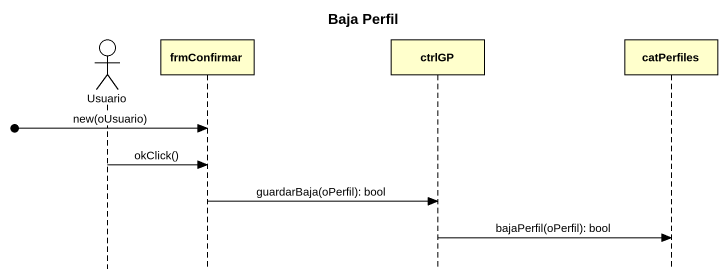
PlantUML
@startuml
title Baja Perfil
hide footbox
actor Usuario
participant frmConfirmar
participant ctrlGP
participant catPerfiles

[o-> frmConfirmar : new(oUsuario)
Usuario -> frmConfirmar : okClick()
frmConfirmar -> ctrlGP : guardarBaja(oPerfil): bool
ctrlGP -> catPerfiles : bajaPerfil(oPerfil): bool
@enduml
